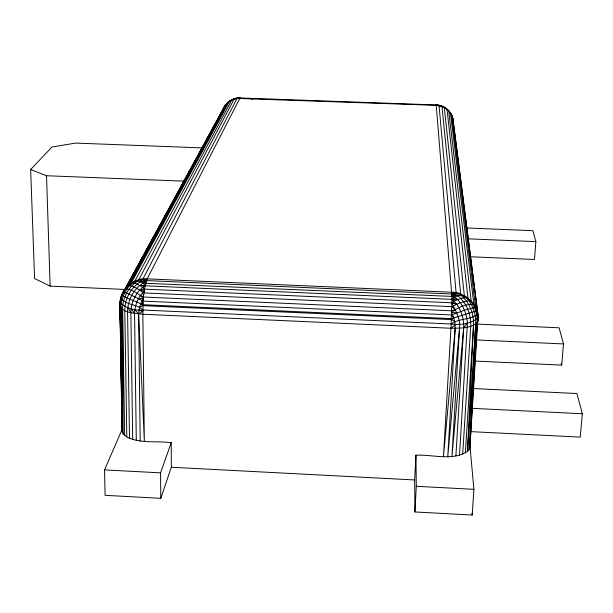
<?xml version="1.0" encoding="UTF-8"?>
<svg xmlns="http://www.w3.org/2000/svg" width="613" height="613" viewBox="0 0 613 613"><rect width="100%" height="100%" fill="white"/><g stroke="black" fill="none" stroke-linecap="round" stroke-linejoin="round"><path stroke-width="0.92" d="M126.807 436.985L123.136 433.874L122.018 430.41L119.887 304.96C119.443 290.447 132.538 277.589 147.181 278.861L451.75 292.24C468.133 291.681 476.454 309.795 475.688 323.955L467.481 451.406L468.976 449.789L469.979 446.264L473.903 489.32L472.202 515.043L414.932 511.97L414.656 479.964L415.943 455.206C432.54 454.317 452.287 461.282 467.481 451.406L473.52 325.189C474.048 312.967 468.707 299.772 457.988 293.267L451.85 294.018L146.469 280.578L141.557 279.244L140.369 281.727C130.692 287.834 124.768 299.167 124.791 310.546L126.807 436.985C140.469 443.873 156.599 440.724 171.219 442.678L171.349 467.244L160.782 498.323L105.076 495.327L104.539 469.903L122.447 428.656M121.527 295.65L224.036 107.29C227.262 101.605 233.951 97.26 240.602 98.379L240.15 97.957L239.852 98.318L147.181 278.861C143.113 290.118 143.067 302.393 142.852 314.231L144.346 441.306L138.592 313.91C139.005 308.538 140.316 303.09 143.434 298.615C138.883 293.635 131.956 289.321 125.159 288.784L225.415 105.129C228.795 100.524 234.442 97.796 240.15 97.957L436.188 104.953C444.77 105.16 452.409 112.263 453.214 120.807L478.079 315.603L469.865 448.141M469.811 448.065L477.205 322.591C477.581 314.316 474.968 305.787 469.573 299.443L468.769 300.615L460.202 302.707L451.842 306.653L144.001 292.93C138.952 290.202 133.994 285.168 127.864 285.773C123.175 291.619 119.987 298.853 120.094 306.446L122.018 430.41M439.605 105.911C428.839 103.091 445.046 106.233 445.291 108.026C448.961 110.225 451.513 114.026 452.708 118.11L478.079 315.603L478.025 321.128C472.071 329.158 459.926 327.94 450.976 328.254L142.852 314.231C135.396 313.266 118.041 313.251 120.439 301.956M232.718 99.36L232.02 99.858L236.48 98.21L240.242 97.98C236.066 98.318 231.545 99.26 228.343 102.164L129.558 284.417C124.447 289.098 119.872 295.543 120.286 302.761C125.926 308.339 135.144 310.768 142.86 310.017L451.206 323.993C460.003 325.288 471.152 323.84 478.033 317.741L477.305 311.565L473.895 304.27C466.026 303.78 457.559 307.343 451.681 312.431L454.762 321.396L455.198 328.338L443.467 456.616L451.206 323.993L451.911 296.408L436.188 104.953L439.935 105.896L439.973 105.482L436.15 104.984M123.098 291.972L128.983 294.018L143.235 301.106L451.597 314.959L464.424 310.193L474.523 307.496L474.569 305.435L472.807 304.002M120.094 306.446L122.248 432.165L120.991 307.895C120.661 298.408 125.711 290.056 131.481 282.976C136.461 282.716 140.982 285.98 144.53 289.16L451.911 302.807L456.708 304.247C461.543 311.036 464.072 319.434 463.673 327.771L455.888 455.957M120.991 307.895L123.136 433.874L122.569 309.274C122.562 296.976 129.619 284.371 141.074 279.336L140.369 281.727L143.005 283.16L145.174 285.551C136.262 291.443 131.029 302.025 130.853 312.615L132.692 439.429M414.932 511.97L416.281 486.293L415.943 455.206M462.692 454.133L470.746 326.254C471.267 314.867 466.715 303.06 457.857 295.719L457.988 293.267M475.688 323.955L468.976 449.789L477.205 322.591M455.198 328.338L447.766 456.693L459.558 328.177C460.585 318.867 455.505 310.829 451.911 302.807M459.558 328.177L451.942 456.47L463.673 327.771L467.435 322.921C466.593 312.063 461.451 300.837 451.881 295.068L457.857 295.719L460.807 295.106L463.995 295.527L466.248 297.604L467.949 297.995L473.895 304.27L450.494 113.244C447.49 108.463 441.843 105.589 436.249 105.336L237.085 98.432L142.906 278.999L146.162 281.605C134.661 286.685 127.65 299.328 127.565 311.665L129.504 438.31M459.505 455.175L467.435 322.921M465.374 452.861L473.52 325.189M478.033 317.741L478.102 316.768L478.025 321.128L477.795 316.852M120.6 299.55L120.684 298.27C125.91 305.22 137.044 303.826 142.86 310.017M467.198 227.99L532.904 230.687L535.862 241.637L534.498 259.468L470.907 256.778M475.129 361.057L561.7 365.118L563.493 343.939L559.133 327.809L477.902 324.131M136.285 440.318L134.553 313.373C134.868 305.09 138.117 296.769 144.262 291.091L139.718 290.156L144.53 289.16M473.251 388.535L576.887 393.523L582.35 413.752L580.243 437.115L470.746 431.636M451.75 292.24L457.857 295.719L451.927 298.401L457.574 299.558L451.927 299.121L456.708 304.247L451.911 302.538L457.574 299.558L463.689 297.734L463.995 295.527M223.032 110.34L224.327 106.777L227.53 103.03M123.78 291.865L124.454 289.872M160.782 498.323L160.575 472.845L171.219 442.678M219.385 116.409L224.036 107.29L226.488 103.842M224.917 106.639L225.469 105.405L224.948 105.865M224.327 106.777L223.193 109.237L224.642 107.252M222.956 109.781L223.584 108.455M204.206 144.591L206.887 139.618M207.776 137.963L208.673 136.308M210.903 132.163L213.585 127.19M214.473 125.527L218.496 118.071M131.205 283.129L229.431 101.291L231.806 99.942L134.822 281.16L129.711 285.604L131.205 283.129L128.224 285.65M127.466 284.769L128.378 283.091M130.209 279.743L129.289 281.421L130.232 279.773M132.952 274.724L135.235 270.532M136.147 268.862L138.89 263.835M139.802 262.165L142.545 257.138M143.457 255.468L149.856 243.744M150.767 242.066L153.511 237.047M154.422 235.369L155.334 233.699M156.254 232.02L157.166 230.342M158.077 228.672L160.361 224.488M161.273 222.81L164.016 217.784M164.928 216.113L167.671 211.087M168.59 209.416L171.326 204.39M172.245 202.719L178.636 190.995M179.555 189.317L192.804 165.043M193.716 163.364L196.459 158.338M197.371 156.667L200.114 151.641M201.026 149.97L221.584 112.294M187.011 176.184L187.923 174.521M127.864 285.773L227.224 103.084L228.343 102.164M204.711 143.741L205.631 142.07M132.983 274.762L133.895 273.091M136.645 268.08L137.565 266.402M140.308 261.391L141.228 259.72M143.519 255.544L146.269 250.525M147.181 248.855L148.101 247.185M149.013 245.514L149.932 243.844M150.852 242.173L151.763 240.503M154.514 235.484L155.434 233.814M158.177 228.802L159.096 227.132M161.847 222.121L162.759 220.442M165.51 215.431L166.429 213.761M169.173 208.749L170.092 207.079M132.6 282.877L135.144 281.045L134.661 283.206L136.101 280.708L137.917 280.884L138.753 279.766L234.327 98.777M225.415 105.129L227.684 102.593M124.654 289.428L50.128 286.118L34.589 278.54L30.65 169.533L51.929 147.02L75.621 143.09L202.42 147.909M228.051 102.624L229.431 101.291M446.655 109.076L448.708 110.953L471.129 300.822L468.769 300.615L467.949 297.995L446.992 109.099L441.965 106.195L460.807 295.106M474.569 305.435L477.627 314.277C469.887 320.07 458.754 318.262 451.206 323.993M450.976 328.254L455.191 324.905M139.618 307.151L142.982 305.665L451.413 319.588L453.934 317.902L476.991 310.714L475.611 307.488L474.523 307.496M142.622 287.405L145.12 285.788L451.934 299.359L454.179 301.213M140.208 440.946L138.592 313.91L142.852 311.212L138.975 310.561M137.917 280.884L140.369 281.727L147.181 278.861M235.89 98.678L238.196 98.057L239.852 98.318M143.005 283.16L451.911 296.408L454.693 296.914M436.249 105.336L439.054 105.651L456.118 292.761L451.873 294.792L457.857 295.719M236.48 98.21L240.426 98.034M234.848 98.8L236.35 98.716M463.689 297.734L466.248 297.604M140.369 281.727L146.162 281.605M138.438 298.646L143.434 298.615M139.733 285.497L145.174 285.551M251.169 98.923L253.077 98.992M30.65 169.533L46.519 175.732L184.298 181.172M468.194 238.825L535.862 241.637M140.5 295.336L143.565 297.014L451.735 310.799L455.107 309.389L451.842 306.653M121.749 294.96L127.136 298.002L143.036 304.707L451.452 318.614L453.934 317.902L451.597 314.959M476.493 339.939L563.493 343.939M472.202 408.35L582.35 413.752M171.349 467.244L414.656 479.964M104.539 469.903L160.575 472.845M416.281 486.293L473.903 489.32M451.681 312.431L456.838 312.921M441.965 106.195L439.973 105.482M440.318 106.003L441.735 106.195M443.337 107.329L445.291 108.026L446.21 109.022M445.475 108.018L444.325 107.551L464.325 295.673L467.949 297.995M451.413 319.588L454.762 321.396M447.222 109.857L448.318 110.539M475.611 307.488L451.773 115.52L448.708 110.953M140.699 303.795L142.982 305.665M449.421 112.309L450.93 114.018M470.746 300.814L473.895 304.27M134.891 309.672L138.592 313.91M131.144 308.661L134.553 313.373M452.011 117.596L453.214 120.807L452.708 118.11M476.807 310.837L477.305 311.565M452.762 118.669L451.475 115.451L451.835 116.876M127.826 307.55L130.853 312.615M451.773 115.52L452.271 116.731M450.678 113.528L451.206 114.807M477.627 314.277L478.079 315.603M561.224 363.271L561.7 365.118M142.193 300.569L143.036 304.707M120.064 301.634L120.462 311.205M142.921 292.347L143.565 297.014M453.283 123.558L453.643 126.401M453.881 128.301L454.241 131.144M454.486 133.036L454.961 136.822M455.206 138.722L455.566 141.565M455.804 143.457L456.164 146.3M456.409 148.193L456.647 150.093M457.007 152.936L457.367 155.779M457.605 157.671L457.972 160.514M458.21 162.407L458.57 165.249M458.808 167.142L459.168 169.985M459.413 171.885L459.773 174.728M460.011 176.621L460.371 179.463M460.616 181.356L460.976 184.199M461.336 187.042L461.574 188.942M461.934 191.785L462.171 193.677M462.531 196.52L462.892 199.363M463.137 201.256L463.497 204.098M463.735 205.991L463.98 207.891M464.34 210.734L464.577 212.627M464.938 215.469L465.298 218.312M465.535 220.205L465.903 223.048M466.141 224.948L466.501 227.791M466.738 229.683L467.098 232.526M467.458 235.369L467.704 237.262M468.064 240.104L468.301 241.997M468.661 244.84L468.907 246.74M469.267 249.583L469.504 251.476M469.865 254.318L470.102 256.211M470.462 259.054L470.83 261.897M471.068 263.797L471.305 265.69M471.665 268.532L471.91 270.425M472.271 273.268L472.508 275.16M472.991 278.953L473.228 280.846M473.588 283.689L473.834 285.589M474.194 288.432L474.431 290.324M475.389 297.903L475.634 299.803M475.995 302.646L476.232 304.538M476.592 307.381L476.837 309.274M477.198 312.117L477.435 314.009M472.033 513.15L472.202 515.043M46.519 175.732L50.128 286.118M119.887 304.96L120.462 332.553M120.577 338.261L121.067 362.045M121.328 374.42L121.681 391.546M122.071 410.572L122.286 421.039M120.914 337.939L121.075 347.487M121.527 374.221L121.688 383.776M122.14 410.511L122.301 420.058M122.569 309.274L124.669 435.498M124.723 289.788L123.811 291.466L124.73 289.803M126.554 286.44L125.634 288.118L126.569 286.463"/></g></svg>
